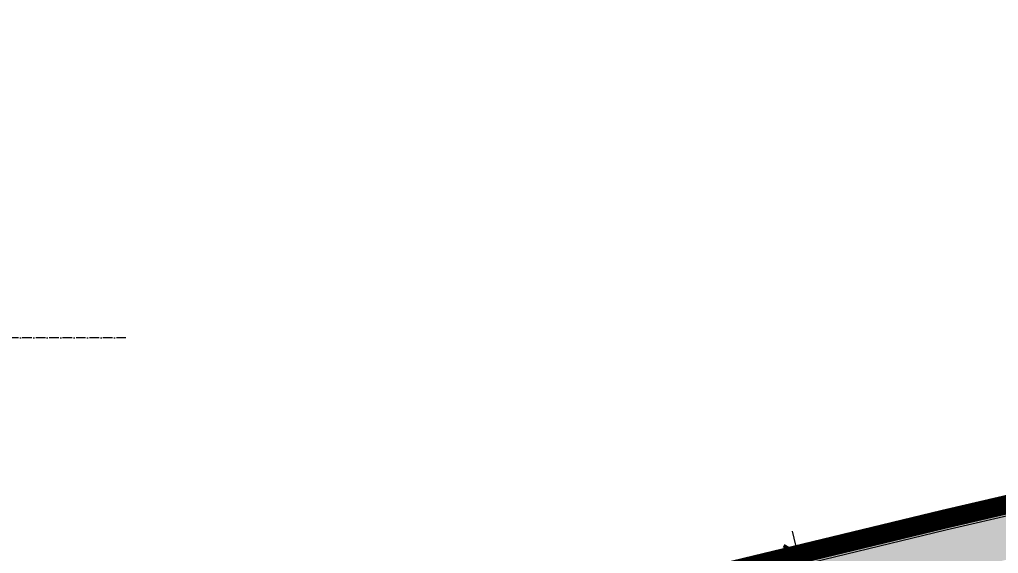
# Model space of a CAD drawing. Header units: millimetres. Extents: x -55734 to 162275, y 47779 to 197208.
# Drawn here: x 47156 to 62458, y 110824 to 119175 of the extents above; entities that cross this region are included whole.
import ezdxf
from ezdxf.xclip import XClip

# ---------------------------------------------------------------- set-up
doc = ezdxf.new("R2010")
doc.units = ezdxf.units.MM
doc.header["$XCLIPFRAME"] = 0
for name, pattern in [('20180221 BF$0$2-2', [10, 5, -5]), ('20180221 BF$0$HIDDEN', [0.375, 0.25, -0.125]), ('Grid Line', [4.2, 3, -0.6, 0, -0.6]), ('PHANTOM', [63.5, 31.75, -6.35, 6.35, -6.35, 6.35, -6.35])]:
    doc.linetypes.add(name, pattern=pattern)
for name, color, linetype, lineweight in [('20180221 BF$0$QHH ÐỀ XUẤT ÐIỀU CHỈNH', 5, '20180221 BF$0$HIDDEN', 30), ('@ color hatch', 7, 'Continuous', 13), ('DIM', 1, 'Continuous', 5), ('NET THAY 2', 55, 'Continuous', 5), ('NET-CAT', 3, 'Continuous', 15), ('NET-THAY', 2, 'Continuous', 9), ('TRUC', 225, 'Continuous', 5)]:
    doc.layers.add(name, color=color, linetype=linetype, lineweight=lineweight)
doc.layers.add('RD-AB', color=4, linetype='PHANTOM')
doc.styles.add('TA1', font='Font - TrueType - Arial.ttf')
doc.dimstyles.new('D_300_KTx3.0', dxfattribs={"dimtxt": 600, "dimasz": 375, "dimexe": 375, "dimexo": 375, "dimgap": 160, "dimtad": 1, "dimdec": 0, "dimzin": 9, "dimtxsty": 'TA1', "dimblk": 'ARCHTICK', "dimcen": 1, "dimdle": 375, "dimclrd": 256, "dimclre": 256, "dimclrt": 7, "dimadec": 0, "dimazin": 0, "dimtfac": 1, "dimtdec": 0, "dimtix": 1, "dimtmove": 1, "dimatfit": 3, "dimldrblk": 'ARCHTICK', "dimfxl": 1, "dimtolj": 1, "dimtzin": 0, "dimlwd": -1, "dimlwe": -1, "dimarcsym": 0})

# ---------------------------------------------------------------- blocks, each defined once
blk = doc.blocks.new('A$C73191BE0')
at = {"layer": 'NET-THAY', "ltscale": 0.5, "elevation": 0}
blk.add_lwpolyline([(-113351.4, -33388.4), (-103770.7, -30600.3), (-80576, -22127.4), (-71191.2, -17524, 0.2846792), (-59999.1, 324.1, -0.223287), (-38037.5, 46402, 0.2870076), (-31261, 66503.8), (-43749.1, 118930.3)], format="xyb", dxfattribs=at)
blk = doc.blocks.new('_ARCHTICK')
at = {"color": 0, "linetype": 'ByBlock', "const_width": 0.15}
blk.add_lwpolyline([(-0.5, -0.5), (0.5, 0.5)], dxfattribs=at)
blk = doc.blocks.new('*D197')
at = {"layer": 'Defpoints', "color": 0, "transparency": 16777216}
for p in [(115060, 72640), (115060, 72640), (116000, 68752, 0)]:
    blk.add_point(p, dxfattribs=at)
at = {"layer": 'DIM', "transparency": 16777216}
blk.add_line((116088, 68387), (114972, 73004), dxfattribs=at)
for p, xscale, yscale, zscale, rotation in [((115060, 72640), 375.0000000000001, 375.0000000000001, 375.0000000000001, 103.5907459284101), ((116000, 68752), 375, 375, 375, 283.5907459284101)]:
    blk.add_blockref('_ARCHTICK', p, dxfattribs=dict(at, xscale=xscale, yscale=yscale, zscale=zscale, rotation=rotation))
at = {"layer": 'DIM', "color": 7, "transparency": 16777216, "insert": (115984, 70805), "char_height": 600, "attachment_point": 5, "rotation": 283.5907, "style": 'TA1'}
blk.add_mtext('\\A1;4000', dxfattribs=at)
blk = doc.blocks.new('A$C1F0A2BF7')
at = {"layer": '@ color hatch', "ltscale": 0.5}
h = blk.add_hatch(dxfattribs=at)
h.set_pattern_fill('CROSS', color=139, scale=300)
h.set_pattern_definition([(0, (418126.44, 155406.3), (75, 75), [37.5, -112.5]), (90, (418145.19, 155387.55), (-75, 75), [37.5, -112.5])])
edge = h.paths.add_edge_path()
edge.add_line((100731, 69175.5), (117344.8, 73191.9))
edge.add_line((117344.8, 73191.9), (124832.7, 74932.4))
edge.add_line((124832.7, 74932.4), (131039.2, 76695.7))
edge.add_line((131039.2, 76695.7), (133013.3, 70495.4))
edge.add_arc((134613, 73608.5), 3500, 216.35249, 242.80246, ccw=False)
edge.add_arc((126156.4, 67384.6), 7000, 36.35249, 102.75231)
edge.add_line((124611.3, 74211.9), (103519, 68669.4))
edge.add_arc((102696.6, 72071.4), 3500, 235.83425, 283.59075, ccw=False)
at = {"layer": '20180221 BF$0$QHH ÐỀ XUẤT ÐIỀU CHỈNH', "linetype": '20180221 BF$0$2-2'}
blk.add_arc((152707.2, 137197.6, 0), 60000, 215.64442, 265.992139, dxfattribs=at)
at = {"layer": 'NET-THAY'}
blk.add_line((117344.8, 73191.9, 0), (100731, 69175.5, 0), dxfattribs=at)
at = {"layer": 'RD-AB', "ltscale": 30, "const_width": 300, "elevation": 0}
blk.add_lwpolyline([(152338.7, 76699.2), (133013.3, 70495.2), (131039.2, 76695.5), (124832.5, 74932.3), (117344.6, 73191.8), (100730.8, 69175.3), (99106.1, 80624), (95474, 80397.9), (89113.6, 80288), (80091.7, 80240), (75994.1, 80254.4), (71938.4, 80296.2), (67976, 80231.7), (63772.8, 80162.8), (62689.8, 80152.6), (59192.3, 80148.3), (53278.8, 80129.8), (50695.7, 80166.5), (49385.2, 80201.1), (45942.7, 79962.7)], dxfattribs=at)
at = {"layer": 'DIM'}
dim = blk.add_aligned_dim(p1=(116000.4, 68751.8, 0), p2=(115060.5, 72639.7, 0), distance=0, dimstyle='D_300_KTx3.0', dxfattribs=at)
dim.commit()
dim.dimension.update_dxf_attribs({"geometry": '*D197', "text_midpoint": (115983.7, 70805.3, 0)})

msp = doc.modelspace()

# ---------------------------------------------------------------- linework, layer by layer
at = {"layer": 'NET-THAY'}
for p, q in [((61610.8, 111284.1, 0), (69098.7, 113024.6, 0)), ((69123.7, 112927.8, 0), (61633.9, 111186.8, 0)), ((44994.9, 107267.2, 0), (61610.8, 111284.1, 0)), ((61633.9, 111186.8, 0), (45248.6, 107225.6, 0))]:
    msp.add_line(p, q, dxfattribs=at)
at = {"layer": 'TRUC', "linetype": 'Grid Line', "ltscale": 50}
msp.add_line((48819, 114194.6, 0), (-18289, 114194.6, 0), dxfattribs=at)

# ---------------------------------------------------------------- block references
at = {"layer": 'NET-CAT', "rotation": 86.30059057706528}
msp.add_blockref('A$C73191BE0', (96985.1, 175360.9, 0), dxfattribs=at)

# ---------------------------------------------------------------- next in the draw order: block references
at = {"layer": 'NET THAY 2'}
ref = msp.add_blockref('A$C1F0A2BF7', (-55733.8, 38167.8, 0), dxfattribs=at)
XClip(ref).set_block_clipping_path([(-27462.6186291156, 51738.6749988016), (137958.5174097056, 152520.3806320981)])

doc.saveas('drawing.dxf')
